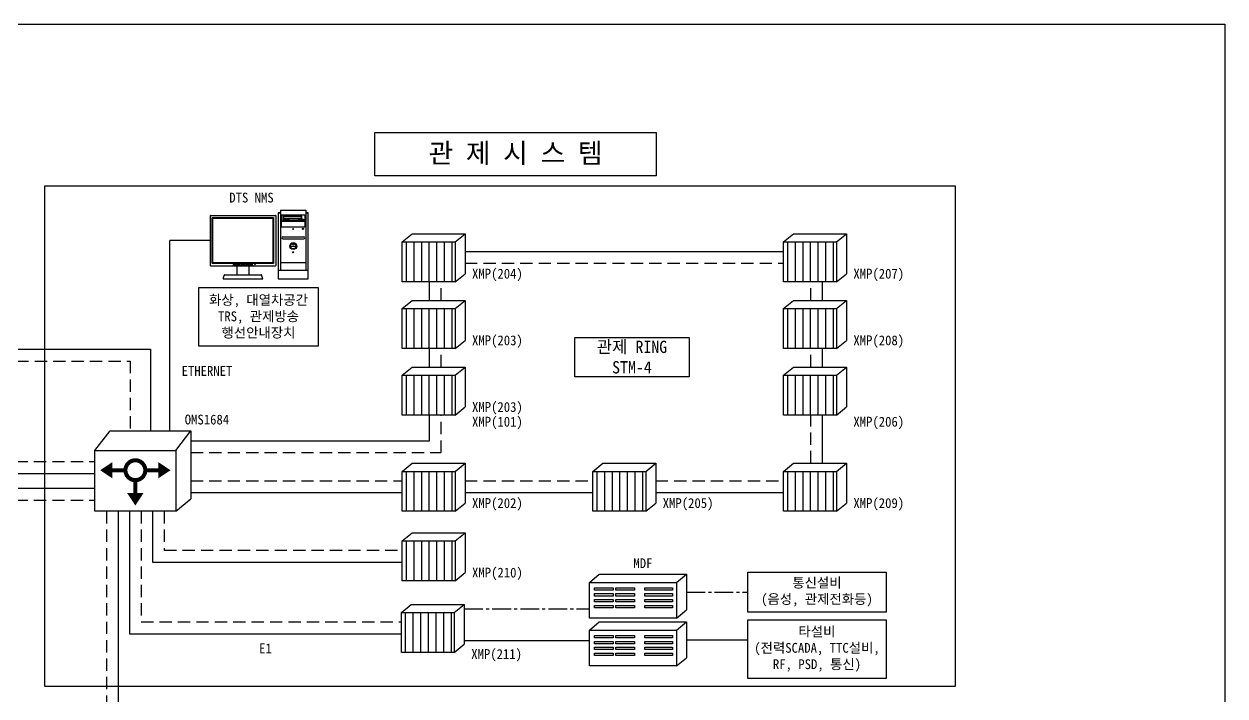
# Model space of a CAD drawing. Header units: millimetres. Extents: x -43 to 884, y -64 to 591.
# Drawn here: x 395 to 884.1, y 317.1 to 590.8 of the extents above; entities that cross this region are included whole.
import ezdxf

# ---------------------------------------------------------------- set-up
doc = ezdxf.new("R2010")
doc.units = ezdxf.units.MM
doc.header["$LTSCALE"] = 10
doc.linetypes.add('CENTER2', pattern=[28.575, 19.05, -3.175, 3.175, -3.175])
doc.linetypes.add('HIDDEN', pattern=[0.375, 0.25, -0.125])
for name, color, linetype in [('LINE05', 4, 'Continuous'), ('TI-RAIL-GUID', 3, 'Continuous'), ('TITBOX', 7, 'Continuous'), ('TT-SYMB', 4, 'Continuous'), ('TT-TEXT', 3, 'Continuous'), ('TZ-BASE', 252, 'Continuous')]:
    doc.layers.add(name, color=color, linetype=linetype)
doc.styles.get("Standard").update_dxf_attribs({"font": 'GulimChe.ttf'})

# ---------------------------------------------------------------- blocks, each defined once
blk = doc.blocks.new('A$C3F48184D')
at = {"color": 0}
for p, q in [((0, 456.1), (0, 97.2)), ((2, 458.1), (471.4, 458.1)), ((20.9, 437.3), (16.7, 441.4)), ((452.6, 437.3), (456.7, 441.4)), ((473.4, 456.1), (473.4, 97.2)), ((2, 95.2), (471.4, 95.2)), ((20.9, 116.1), (16.7, 111.9)), ((193.4, 95.2), (193.4, 30.1)), ((280, 95.2), (280, 30.1)), ((452.6, 116.1), (456.7, 111.9)), ((93.9, 0), (379.5, 0)), ((105.8, 30.1), (367.7, 30.1))]:
    blk.add_line(p, q, dxfattribs=at)
blk.add_lwpolyline([(18.9, 442.3), (454.6, 442.3, -0.414214), (457.6, 439.3), (457.6, 114.1, -0.414214), (454.6, 111.1), (18.9, 111.1, -0.414214), (15.9, 114.1), (15.9, 439.3, -0.414214)], format="xyb", close=True, dxfattribs=at)
blk.add_lwpolyline([(20.9, 437.3), (452.6, 437.3), (452.6, 116.1), (20.9, 116.1)], close=True, dxfattribs=at)
for points in [[(168.9, 104.7), (185.9, 104.7)], [(185.9, 99.7), (168.9, 99.7)], [(195.9, 104.7), (212.9, 104.7)], [(212.9, 99.7), (195.9, 99.7)], [(222.8, 104.7), (250.6, 104.7)], [(250.6, 99.7), (222.8, 99.7)], [(260.5, 104.7), (277.5, 104.7)], [(277.5, 99.7), (260.5, 99.7)], [(287.5, 104.7), (304.5, 104.7)], [(304.5, 99.7), (287.5, 99.7)]]:
    blk.add_lwpolyline(points, dxfattribs=at)
blk.add_circle((323.7, 103), 2, dxfattribs=at)
for centre, radius, start, end in [((2, 456.1), 2, 90, 180), ((471.4, 456.1), 2, 0, 90), ((2, 97.2), 2, 180, 270), ((168.9, 102.2), 2.5, 90, 270), ((185.9, 102.2), 2.5, 270, 90), ((195.9, 102.2), 2.5, 90, 270), ((212.9, 102.2), 2.5, 270, 90), ((222.8, 102.2), 2.5, 90, 270), ((250.6, 102.2), 2.5, 270, 90), ((260.5, 102.2), 2.5, 90, 270), ((277.5, 102.2), 2.5, 270, 90), ((287.5, 102.2), 2.5, 90, 270), ((304.5, 102.2), 2.5, 270, 90), ((471.4, 97.2), 2, 270, 0), ((173.4, -10.3), 80.2, 150.69957, 172.61557), ((105.8, 27.1), 3, 90, 142.36149), ((367.6, 27.1), 3, 37.63851, 90), ((300, -10.3), 80.2, 7.38443, 29.30043)]:
    blk.add_arc(centre, radius, start, end, dxfattribs=at)

msp = doc.modelspace()

# ---------------------------------------------------------------- hatches: boundary and pattern name
at = {"layer": 'TZ-BASE'}
h = msp.add_hatch(dxfattribs=at)
h.set_pattern_fill('LINE', color=256, scale=0.9792, angle=90, style=0)
h.set_pattern_definition([(90, (-5415.3594, 663.3356), (-3.10896, 2e-16), [])])
h.paths.add_polyline_path([(549.01, 485.79), (570.57, 485.79), (570.57, 502.03), (549.01, 502.03)])
h = msp.add_hatch(dxfattribs=at)
h.set_pattern_fill('LINE', color=256, scale=0.9792, angle=90, style=0)
h.set_pattern_definition([(90, (-5260.062, 663.3356), (-3.10896, 2e-16), [])])
h.paths.add_polyline_path([(704.3, 485.79), (725.87, 485.79), (725.87, 502.03), (704.3, 502.03)])
h = msp.add_hatch(dxfattribs=at)
h.set_pattern_fill('LINE', color=256, scale=0.9792, angle=90, style=0)
h.set_pattern_definition([(90, (-5415.3594, 636.184), (-3.10896, 2e-16), [])])
h.paths.add_polyline_path([(549.01, 458.64), (570.57, 458.64), (570.57, 474.88), (549.01, 474.88)])
h = msp.add_hatch(dxfattribs=at)
h.set_pattern_fill('LINE', color=256, scale=0.9792, angle=90, style=0)
h.set_pattern_definition([(90, (-5260.062, 636.184), (-3.10896, 2e-16), [])])
h.paths.add_polyline_path([(704.3, 458.64), (725.87, 458.64), (725.87, 474.88), (704.3, 474.88)])
h = msp.add_hatch(dxfattribs=at)
h.set_pattern_fill('LINE', color=256, scale=0.9792, angle=90, style=0)
h.set_pattern_definition([(90, (-5415.3594, 609.0322), (-3.10896, 2e-16), [])])
h.paths.add_polyline_path([(549.01, 431.49), (570.57, 431.49), (570.57, 447.72), (549.01, 447.72)])
h = msp.add_hatch(dxfattribs=at)
h.set_pattern_fill('LINE', color=256, scale=0.9792, angle=90, style=0)
h.set_pattern_definition([(90, (-5260.062, 609.0322), (-3.10896, 2e-16), [])])
h.paths.add_polyline_path([(704.3, 431.49), (725.87, 431.49), (725.87, 447.72), (704.3, 447.72)])
h = msp.add_hatch(dxfattribs=at)
h.set_pattern_fill('LINE', color=256, scale=0.9792, angle=90, style=0)
h.set_pattern_definition([(90, (-5415.3594, 569.8805), (-3.10896, 2e-16), [])])
h.paths.add_polyline_path([(549.01, 392.33), (570.57, 392.33), (570.57, 408.57), (549.01, 408.57)])
h = msp.add_hatch(dxfattribs=at)
h.set_pattern_fill('LINE', color=256, scale=0.9792, angle=90, style=0)
h.set_pattern_definition([(90, (-5337.7107, 569.8805), (-3.10896, 2e-16), [])])
h.paths.add_polyline_path([(626.66, 392.33), (648.22, 392.33), (648.22, 408.57), (626.66, 408.57)])
h = msp.add_hatch(dxfattribs=at)
h.set_pattern_fill('LINE', color=256, scale=0.9792, angle=90, style=0)
h.set_pattern_definition([(90, (-5260.062, 569.8805), (-3.10896, 2e-16), [])])
h.paths.add_polyline_path([(704.3, 392.33), (725.87, 392.33), (725.87, 408.57), (704.3, 408.57)])
h = msp.add_hatch(dxfattribs=at)
h.set_pattern_fill('LINE', color=256, scale=0.9792, angle=90, style=0)
h.set_pattern_definition([(90, (-5415.3594, 541.5614), (-3.10896, 2e-16), [])])
h.paths.add_polyline_path([(549.01, 364.02), (570.57, 364.02), (570.57, 380.25), (549.01, 380.25)])
h = msp.add_hatch(dxfattribs=at)
h.set_pattern_fill('LINE', color=256, scale=0.9792, angle=90, style=0)
h.set_pattern_definition([(90, (-5415.6857, 512.363), (-3.10896, 2e-16), [])])
h.paths.add_polyline_path([(548.68, 334.82), (570.24, 334.82), (570.24, 351.06), (548.68, 351.06)])

# ---------------------------------------------------------------- linework, layer by layer
at = {"layer": 'LINE05'}
for p, q in [((498.53, 513.92), (499.47, 513.92)), ((499.47, 515.04), (499.47, 490.52)), ((499.47, 515.04), (509.82, 515.04)), ((509.82, 515.04), (509.82, 490.52)), ((509.82, 513.92), (510.76, 513.92)), ((500.43, 512.5), (500.43, 511.11)), ((500.62, 512.69), (507.84, 512.69)), ((500.62, 510.92), (507.84, 510.92)), ((500.65, 512.44), (507.81, 512.44)), ((500.65, 512.44), (500.65, 511.65)), ((500.65, 511.65), (507.81, 511.65)), ((501.64, 511.3), (501.64, 511.16)), ((501.64, 511.3), (502.21, 511.3)), ((501.64, 511.16), (502.21, 511.16)), ((502.21, 511.3), (502.21, 511.16)), ((502.56, 511.28), (502.85, 511.28)), ((502.56, 511.28), (502.56, 511.18)), ((502.56, 511.18), (502.85, 511.18)), ((502.85, 511.28), (502.85, 511.18)), ((506.74, 511.3), (506.74, 511.16)), ((506.74, 511.3), (507.31, 511.3)), ((506.74, 511.16), (507.31, 511.16)), ((507.31, 511.3), (507.31, 511.16)), ((507.81, 512.44), (507.81, 511.65)), ((508.02, 512.5), (508.02, 511.11)), ((498.53, 503.8), (498.53, 494.58)), ((500.35, 504.07), (508.94, 504.07)), ((500.35, 503.31), (508.94, 503.31)), ((503.23, 500.35), (506.06, 500.35)), ((498.53, 490.52), (510.76, 490.52)), ((499.47, 493.68), (509.82, 493.68))]:
    msp.add_line(p, q, dxfattribs=at)
msp.add_lwpolyline([(499.47, 513.92), (498.53, 513.92), (498.53, 486.97), (510.76, 486.97), (510.76, 513.92), (509.82, 513.92)], dxfattribs=at)
for points in [[(499.91, 513.04), (509.36, 513.04), (509.36, 510.53), (499.91, 510.53)], [(499.91, 510.53), (509.36, 510.53), (509.36, 508.01), (499.91, 508.01)]]:
    msp.add_lwpolyline(points, close=True, dxfattribs=at)
for centre, radius in [((501.17, 511.23), 0.122), ((508.63, 511.14), 0.23), ((504.64, 507.32), 0.184), ((508.63, 507.37), 0.23), ((504.64, 500.35), 1.42), ((504.64, 500.35), 1.15), ((504.64, 500.35), 1.15), ((504.64, 501.09), 0.23), ((504.64, 497.86), 0.184)]:
    msp.add_circle(centre, radius, dxfattribs=at)
for centre, radius, start, end in [((500.62, 512.5), 0.186, 90, 180), ((500.62, 511.11), 0.186, 180, 270), ((507.84, 512.5), 0.186, 0, 90), ((507.84, 511.11), 0.186, 270, 0), ((500.35, 503.69), 0.384, 90, 270), ((508.94, 503.69), 0.384, 270, 90)]:
    msp.add_arc(centre, radius, start, end, dxfattribs=at)
at = {"layer": 'TI-RAIL-GUID'}
for p, q in [((470.78, 502.62), (454.36, 502.62)), ((454.36, 425.15), (454.36, 502.62)), ((574.29, 339.69), (625.26, 339.69)), ((664.81, 339.94), (689.79, 339.94))]:
    msp.add_line(p, q, dxfattribs=at)
at = {"layer": 'TI-RAIL-GUID', "linetype": 'HIDDEN', "ltscale": 2}
msp.add_line((428.61, 392.33), (428.61, 266.69), dxfattribs=at)
at = {"layer": 'TI-RAIL-GUID', "linetype": 'CENTER2', "ltscale": 0.04}
for p, q in [((664.81, 359.37), (689.79, 359.37)), ((574.29, 352.59), (625.26, 352.59))]:
    msp.add_line(p, q, dxfattribs=at)
at = {"layer": 'TI-RAIL-GUID'}
msp.add_lwpolyline([(403.46, 524.86), (774.23, 524.86), (774.23, 320.93), (403.46, 320.93)], close=True, dxfattribs=at)
for points in [[(574.62, 498.21), (704.3, 498.21)], [(336.67, 485.79), (336.67, 458.32), (446.52, 458.32), (446.52, 425.15)], [(560.11, 478.2), (560.11, 485.79)], [(720.21, 478.2), (720.21, 485.79)], [(560.11, 451.04), (560.11, 458.64)], [(720.21, 451.04), (720.21, 458.64)], [(304.25, 443.22), (304.25, 407.73), (423.91, 407.73)], [(462.96, 421.01), (560.11, 421.01), (560.11, 431.49)], [(720.21, 411.89), (720.21, 431.49)], [(304.25, 335.36), (304.25, 401.7), (423.91, 401.7)], [(462.96, 399.95), (549.01, 399.95)], [(574.62, 399.95), (626.66, 399.95)], [(652.27, 399.95), (704.3, 399.95)], [(433.3, 392.33), (433.3, 266.69)], [(438, 392.33), (438, 342.43), (548.68, 342.43)], [(447.39, 392.33), (447.39, 371.63), (549.01, 371.63)]]:
    msp.add_lwpolyline(points, dxfattribs=at)
at = {"layer": 'TI-RAIL-GUID', "linetype": 'HIDDEN', "ltscale": 2}
for points in [[(574.62, 493.41), (704.3, 493.41)], [(331.87, 485.79), (331.87, 453.52), (438.3, 453.52), (438.3, 425.15)], [(564.91, 478.2), (564.91, 485.79)], [(715.41, 478.2), (715.41, 485.79)], [(564.91, 451.04), (564.91, 458.64)], [(715.41, 451.04), (715.41, 458.64)], [(309.05, 443.22), (309.05, 412.53), (423.91, 412.53)], [(462.96, 416.21), (564.91, 416.21), (564.91, 431.49)], [(715.41, 411.89), (715.41, 431.49)], [(462.96, 404.75), (549.01, 404.75)], [(574.62, 404.75), (626.66, 404.75)], [(652.27, 404.75), (704.3, 404.75)], [(309.05, 335.36), (309.05, 396.9), (423.91, 396.9)], [(442.7, 392.33), (442.7, 347.23), (548.68, 347.23)], [(452.09, 392.33), (452.09, 376.43), (549.01, 376.43)]]:
    msp.add_lwpolyline(points, dxfattribs=at)
at = {"layer": 'TITBOX', "color": 1, "flags": 128}
msp.add_lwpolyline([(-43.1, 590.83), (884.1, 590.83), (884.1, -64.05), (-43.1, -64.05)], close=True, dxfattribs=at)
at = {"layer": 'TT-SYMB'}
for p, q in [((549.01, 502.03), (553.05, 505.35)), ((553.05, 505.35), (574.62, 505.35)), ((570.57, 502.03), (574.62, 505.35)), ((574.62, 505.35), (574.62, 489.11)), ((704.3, 502.03), (708.35, 505.35)), ((708.35, 505.35), (729.91, 505.35)), ((725.87, 502.03), (729.91, 505.35)), ((729.91, 505.35), (729.91, 489.11)), ((570.57, 485.79), (574.62, 489.11)), ((725.87, 485.79), (729.91, 489.11)), ((549.01, 474.88), (553.05, 478.2)), ((553.05, 478.2), (574.62, 478.2)), ((570.57, 474.88), (574.62, 478.2)), ((574.62, 478.2), (574.62, 461.96)), ((704.3, 474.88), (708.35, 478.2)), ((708.35, 478.2), (729.91, 478.2)), ((725.87, 474.88), (729.91, 478.2)), ((729.91, 478.2), (729.91, 461.96)), ((570.57, 458.64), (574.62, 461.96)), ((725.87, 458.64), (729.91, 461.96)), ((549.01, 447.72), (553.05, 451.04)), ((553.05, 451.04), (574.62, 451.04)), ((570.57, 447.72), (574.62, 451.04)), ((574.62, 451.04), (574.62, 434.81)), ((704.3, 447.72), (708.35, 451.04)), ((708.35, 451.04), (729.91, 451.04)), ((725.87, 447.72), (729.91, 451.04)), ((729.91, 451.04), (729.91, 434.81)), ((570.57, 431.49), (574.62, 434.81)), ((725.87, 431.49), (729.91, 434.81)), ((423.91, 417.09), (430.08, 425.15)), ((430.08, 425.15), (462.96, 425.15)), ((456.79, 417.09), (462.96, 425.15)), ((462.96, 425.15), (462.96, 397.4)), ((549.01, 408.57), (553.05, 411.89)), ((553.05, 411.89), (574.62, 411.89)), ((570.57, 408.57), (574.62, 411.89)), ((574.62, 411.89), (574.62, 395.65)), ((626.66, 408.57), (630.7, 411.89)), ((630.7, 411.89), (652.27, 411.89)), ((648.22, 408.57), (652.27, 411.89)), ((652.27, 411.89), (652.27, 395.65)), ((704.3, 408.57), (708.35, 411.89)), ((708.35, 411.89), (729.91, 411.89)), ((725.87, 408.57), (729.91, 411.89)), ((729.91, 411.89), (729.91, 395.65)), ((456.79, 392.33), (462.96, 397.4)), ((570.57, 392.33), (574.62, 395.65)), ((648.22, 392.33), (652.27, 395.65)), ((725.87, 392.33), (729.91, 395.65)), ((549.01, 380.25), (553.05, 383.57)), ((553.05, 383.57), (574.62, 383.57)), ((570.57, 380.25), (574.62, 383.57)), ((574.62, 383.57), (574.62, 367.33)), ((570.57, 364.02), (574.62, 367.33)), ((625.26, 363.33), (629.3, 366.65)), ((629.3, 366.65), (664.81, 366.65)), ((660.76, 363.33), (664.81, 366.65)), ((664.81, 366.65), (664.81, 352.1)), ((548.68, 351.06), (552.73, 354.38)), ((552.73, 354.38), (574.29, 354.38)), ((570.24, 351.06), (574.29, 354.38)), ((574.29, 354.38), (574.29, 338.14)), ((660.76, 348.78), (664.81, 352.1)), ((625.26, 343.9), (629.3, 347.22)), ((629.3, 347.22), (664.81, 347.22)), ((660.76, 343.9), (664.81, 347.22)), ((664.81, 347.22), (664.81, 332.67)), ((570.24, 334.82), (574.29, 338.14)), ((660.76, 329.35), (664.81, 332.67))]:
    msp.add_line(p, q, dxfattribs=at)
for points in [[(537.89, 546.62), (652.47, 546.62), (652.47, 528.99), (537.89, 528.99)], [(549.01, 502.03), (570.57, 502.03), (570.57, 485.79), (549.01, 485.79)], [(704.3, 502.03), (725.87, 502.03), (725.87, 485.79), (704.3, 485.79)], [(466.15, 483.44), (514.85, 483.44), (514.85, 459.64), (466.15, 459.64)], [(549.01, 474.88), (570.57, 474.88), (570.57, 458.64), (549.01, 458.64)], [(704.3, 474.88), (725.87, 474.88), (725.87, 458.64), (704.3, 458.64)], [(619.35, 463.17), (665.83, 463.17), (665.83, 447.03), (619.35, 447.03)], [(549.01, 447.72), (570.57, 447.72), (570.57, 431.49), (549.01, 431.49)], [(704.3, 447.72), (725.87, 447.72), (725.87, 431.49), (704.3, 431.49)], [(423.91, 417.09), (456.79, 417.09), (456.79, 392.33), (423.91, 392.33)], [(549.01, 408.57), (570.57, 408.57), (570.57, 392.33), (549.01, 392.33)], [(626.66, 408.57), (648.22, 408.57), (648.22, 392.33), (626.66, 392.33)], [(704.3, 408.57), (725.87, 408.57), (725.87, 392.33), (704.3, 392.33)], [(549.01, 380.25), (570.57, 380.25), (570.57, 364.02), (549.01, 364.02)], [(689.79, 367.56), (746.09, 367.56), (746.09, 351.18), (689.79, 351.18)], [(625.26, 363.33), (660.76, 363.33), (660.76, 348.78), (625.26, 348.78)], [(627.27, 361.15), (634.88, 361.15), (634.88, 360.16), (627.27, 360.16)], [(627.27, 358.77), (634.88, 358.77), (634.88, 357.77), (627.27, 357.77)], [(635.98, 361.15), (643.59, 361.15), (643.59, 360.16), (635.98, 360.16)], [(635.98, 358.77), (643.59, 358.77), (643.59, 357.77), (635.98, 357.77)], [(647.89, 361.15), (659.11, 361.15), (659.11, 360.16), (647.89, 360.16)], [(647.89, 358.77), (659.11, 358.77), (659.11, 357.77), (647.89, 357.77)], [(627.27, 356.38), (634.88, 356.38), (634.88, 355.38), (627.27, 355.38)], [(627.27, 353.99), (634.88, 353.99), (634.88, 352.99), (627.27, 352.99)], [(635.98, 356.38), (643.59, 356.38), (643.59, 355.38), (635.98, 355.38)], [(635.98, 353.99), (643.59, 353.99), (643.59, 352.99), (635.98, 352.99)], [(647.89, 356.38), (659.11, 356.38), (659.11, 355.38), (647.89, 355.38)], [(647.89, 353.99), (659.11, 353.99), (659.11, 352.99), (647.89, 352.99)], [(548.68, 351.06), (570.24, 351.06), (570.24, 334.82), (548.68, 334.82)], [(689.79, 348.13), (746.09, 348.13), (746.09, 324.16), (689.79, 324.16)], [(625.26, 343.9), (660.76, 343.9), (660.76, 329.35), (625.26, 329.35)], [(627.27, 341.72), (634.88, 341.72), (634.88, 340.73), (627.27, 340.73)], [(627.27, 339.33), (634.88, 339.33), (634.88, 338.34), (627.27, 338.34)], [(635.98, 341.72), (643.59, 341.72), (643.59, 340.73), (635.98, 340.73)], [(635.98, 339.33), (643.59, 339.33), (643.59, 338.34), (635.98, 338.34)], [(647.89, 341.72), (659.11, 341.72), (659.11, 340.73), (647.89, 340.73)], [(647.89, 339.33), (659.11, 339.33), (659.11, 338.34), (647.89, 338.34)], [(627.27, 336.95), (634.88, 336.95), (634.88, 335.95), (627.27, 335.95)], [(627.27, 334.56), (634.88, 334.56), (634.88, 333.56), (627.27, 333.56)], [(635.98, 336.95), (643.59, 336.95), (643.59, 335.95), (635.98, 335.95)], [(635.98, 334.56), (643.59, 334.56), (643.59, 333.56), (635.98, 333.56)], [(647.89, 336.95), (659.11, 336.95), (659.11, 335.95), (647.89, 335.95)], [(647.89, 334.56), (659.11, 334.56), (659.11, 333.56), (647.89, 333.56)]]:
    msp.add_lwpolyline(points, close=True, dxfattribs=at)
for points in [[(431.02, 409.04, 6.64, 0, 0), (425.99, 409.04, 6.64, 6.64, 0)], [(449.68, 409.04, 6.64, 0, 0), (454.7, 409.04, 6.64, 6.64, 0)], [(440.35, 399.71, 6.64, 0, 0), (440.35, 394.68, 6.64, 6.64, 0)]]:
    msp.add_lwpolyline(points, format="xyseb", dxfattribs=at)
at = {"layer": 'TT-SYMB', "const_width": 1.66}
msp.add_lwpolyline([(440.35, 404.99, 1), (440.35, 413.09, 1), (440.35, 404.99, -1)], format="xyb", dxfattribs=at)
for points in [[(436.3, 409.04), (431.02, 409.04)], [(449.68, 409.04), (444.4, 409.04)], [(440.35, 404.99), (440.35, 399.71)]]:
    msp.add_lwpolyline(points, dxfattribs=at)

# ---------------------------------------------------------------- block references
at = {"layer": 'LINE05', "xscale": 0.05657142860618478, "yscale": 0.05657142860618478, "zscale": 0.05657142860618478}
msp.add_blockref('A$C3F48184D', (470.78, 486.97), dxfattribs=at)

# ---------------------------------------------------------------- texts
at = {"layer": 'TT-TEXT', "attachment_point": 5}
for s, insert, char_height, width in [('관 제 시 스 템', (595.18, 537.8), 8, 114.5848), ('DTS NMS', (487.64, 520.08), 4, 42.4612), ('XMP(204)', (587.8, 488.59), 4, 42.4612), ('XMP(207)', (743.1, 488.59), 4, 42.4612), ('화상, 대열차공간\\PTRS, 관제방송\\P행선안내장치', (490.5, 471.54), 4, 48.6955), ('XMP(203)', (587.8, 461.43), 4, 42.4612), ('관제 RING\\PSTM-4', (642.59, 455.1), 5, 46.4861), ('XMP(208)', (743.1, 461.43), 4, 42.4612), ('ETHERNET', (469.51, 449.49), 4, 42.4612), ('XMP(203)', (587.8, 434.28), 4, 42.4612), ('OMS1684', (469.51, 429.66), 4, 42.4612), ('XMP(101)', (587.8, 428.28), 4, 42.4612), ('XMP(206)', (743.1, 428.28), 4, 42.4612), ('XMP(202)', (587.8, 395.13), 4, 42.4612), ('XMP(205)', (665.45, 395.13), 4, 42.4612), ('XMP(209)', (743.1, 395.13), 4, 42.4612), ('MDF', (647.06, 371.15), 4, 42.4612), ('XMP(210)', (587.8, 366.81), 4, 42.4612), ('통신설비\\P(음성, 관제전화등)', (717.94, 359.37), 4, 56.2917), ('타설비\\P(전력SCADA, TTC설비,\\PRF, PSD, 통신)', (717.94, 336.15), 4, 56.2917), ('E1', (493.34, 336.48), 4, 42.4612), ('XMP(211)', (587.48, 333.64), 4, 42.4612)]:
    msp.add_mtext(s, dxfattribs=dict(at, insert=insert, char_height=char_height, width=width))

doc.saveas('drawing.dxf')
